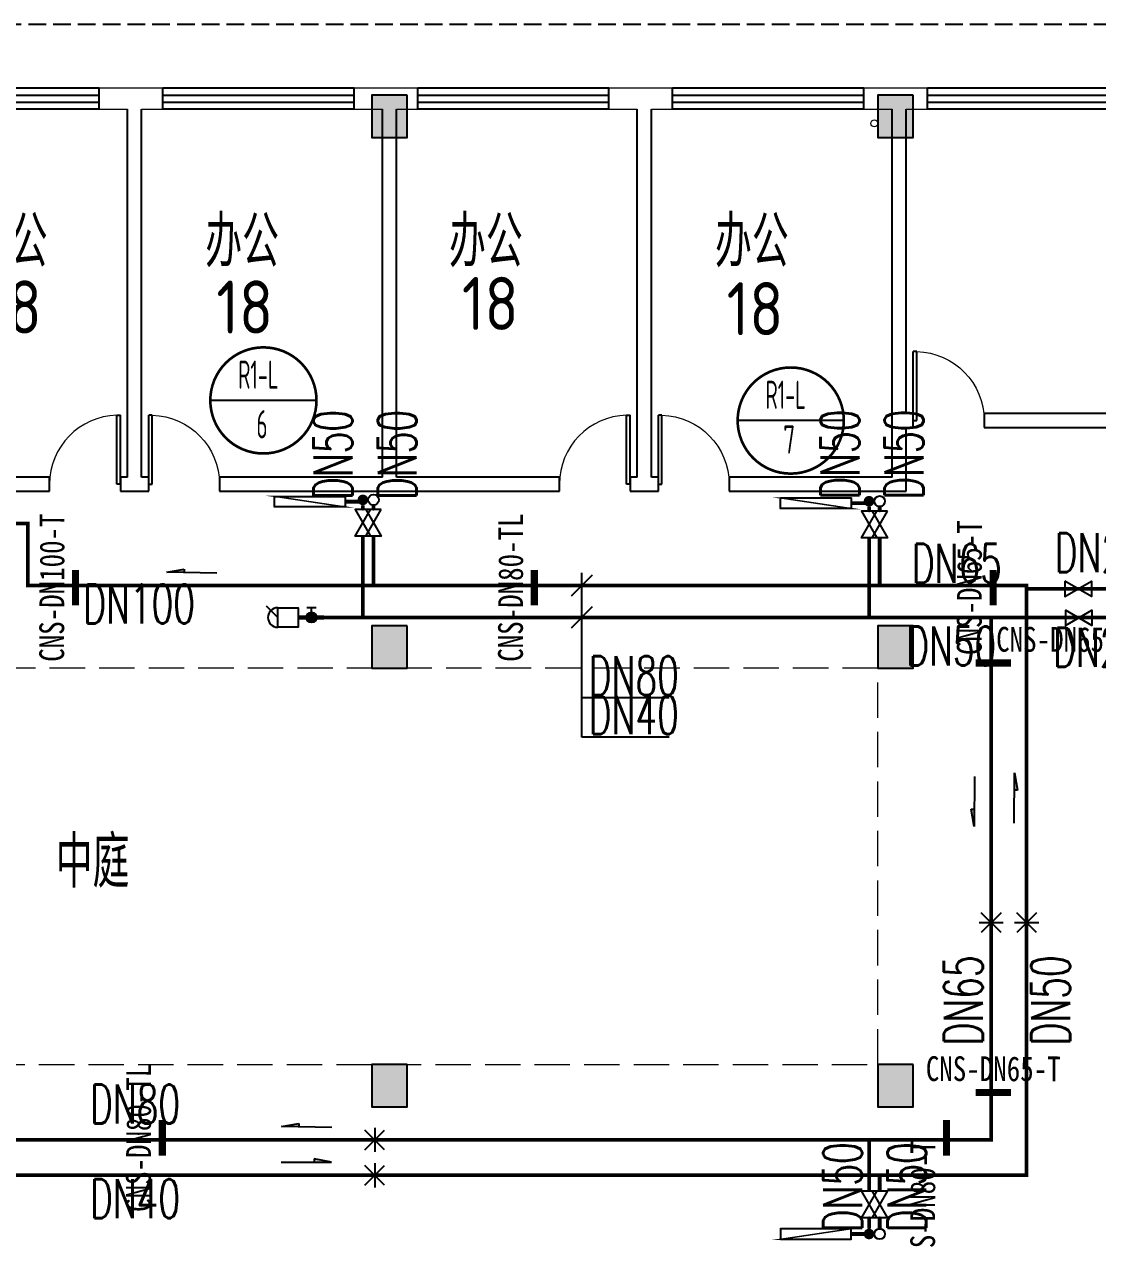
# Model space of a CAD drawing. Extents: x -70335 to 1144202, y 0 to 1100440.
# Drawn here: x 1033285 to 1048446, y 866563 to 883754 of the extents above; entities that cross this region are included whole.
import ezdxf
from ezdxf.enums import TextEntityAlignment as Align

# ---------------------------------------------------------------- set-up
doc = ezdxf.new("R2010")
doc.units = 0
doc.header["$LTSCALE"] = 1000
doc.linetypes.add('__DASH', pattern=[0.35, 0.25, -0.1])
doc.linetypes.add('DASH', pattern=[0.35, 0.25, -0.1])
for name, color, linetype in [('0-供暖管道管径标注', 4, 'Continuous'), ('1-风管标注', 4, 'Continuous'), ('2-房间名称', 7, 'Continuous'), ('3-建筑', 7, 'Continuous'), ('3-淡显', 8, 'Continuous'), ('DIM_IDEN', 3, 'Continuous'), ('EQ-采暖分集水器', 7, 'Continuous'), ('PIPE-暖供支管', 4, 'Continuous'), ('PIPE-暖供水', 1, 'Continuous'), ('PIPE-暖回水', 1, 'DASH'), ('VALVE-暖供水', 7, 'Continuous'), ('VALVE-暖回水', 7, 'Continuous'), ('VPIPE-暖供水', 3, 'Continuous'), ('VPIPE-暖回水', 2, 'DASH'), ('VRV-配件', 1, 'Continuous'), ('抗震支吊架', 2, 'Continuous'), ('设备以及附件层', 7, 'Continuous')]:
    doc.layers.add(name, color=color, linetype=linetype)
doc.layers.add('3-深度淡显', color=252, linetype='Continuous', lineweight=0)
doc.styles.add('kzcad', font='', dxfattribs={"width": 0.8})
doc.styles.get("Standard").update_dxf_attribs({"font": 'gbenor.shx', "bigfont": 'gbcbig.shx'})
doc.styles.add('设备标注', font='simplex.shx', dxfattribs={"width": 0.7, "bigfont": 'gbcbig.shx'})
doc.styles.get('kzcad').set_extended_font_data('SimSun')

# ---------------------------------------------------------------- blocks, each defined once
blk = doc.blocks.new('$VALVE$00000295')
at = {"color": 2}
blk.add_lwpolyline([(-125, 72), (-125, -72), (125, 72), (125, -72), (-125, 72)], dxfattribs=at)
for p in [(-125, 0), (125, 0)]:
    blk.add_point(p, dxfattribs=at)
blk = doc.blocks.new('$VALVE$00000927')
h = blk.add_hatch(color=256)
edge = h.paths.add_edge_path()
edge.add_arc((0, 118), 48.4, 0, 360)
blk.add_lwpolyline([(92, 436, 1), (-92, 436)], format="xyb")
for points in [[(0, 436), (107, 543)], [(48, 118), (92, 118)], [(92, 75), (92, 162)]]:
    blk.add_lwpolyline(points)
blk.add_lwpolyline([(-92, 436), (92, 436), (92, 242), (-92, 242)], close=True)
at = {"const_width": 40}
blk.add_lwpolyline([(0, 0), (0, 242)], dxfattribs=at)
blk.add_circle((0, 118), 48.4)
blk = doc.blocks.new('$VALVE$00000780')
at = {"layer": '设备以及附件层'}
for points in [[(-37.3, -37.3), (37.3, 37.3)], [(37.3, -37.3), (-37.3, 37.3)], [(0, 45.5), (0, -45.5)]]:
    blk.add_lwpolyline(points, dxfattribs=at)
blk = doc.blocks.new('坡向')
at = {"layer": '1-风管标注'}
h = blk.add_hatch(color=256, dxfattribs=at)
h.dxf.hatch_style = 1
h.paths.add_polyline_path([(-283166, -104624), (-283166, -104869), (-283119, -104869)])
for p, q in [((-283166, -105334), (-283166, -104624)), ((-283166, -104624), (-283119, -104869)), ((-283119, -104869), (-283166, -104869))]:
    blk.add_line(p, q, dxfattribs=at)
blk = doc.blocks.new('$DorLib2D$00000001')
for p, q in [((0.45, 0.975), (0.5, 0.975)), ((0.45, 0), (0.45, 0.975)), ((0.5, 0), (0.5, 0.975)), ((0.5, 0), (0.45, 0))]:
    blk.add_line(p, q)
at = {"lineweight": 13}
blk.add_arc((0.475, 0), 0.975, 91.4693, 180, dxfattribs=at)
blk = doc.blocks.new('$TCHSYS$WIN2D')
for p, q in [((-0.5, 0.5), (0.5, 0.5)), ((-0.5, 0.5), (-0.5, -0.5)), ((0.5, 0.5), (0.5, -0.5)), ((0.5, 0.1667), (-0.5, 0.1667)), ((0.5, -0.1667), (-0.5, -0.1667)), ((-0.5, -0.5), (0.5, -0.5))]:
    blk.add_line(p, q)

msp = doc.modelspace()

# ---------------------------------------------------------------- hatches: boundary and pattern name
at = {"layer": '3-淡显'}
h = msp.add_hatch(color=256, dxfattribs=at)
h.dxf.hatch_style = 1
h.paths.add_polyline_path([(1038691.7, 882753.7), (1038191.7, 882753.7), (1038191.7, 882153.7), (1038691.7, 882153.7)])
h = msp.add_hatch(color=256, dxfattribs=at)
h.dxf.hatch_style = 1
h.paths.add_polyline_path([(1045841.7, 882753.7), (1045341.7, 882753.7), (1045341.7, 882153.7), (1045841.7, 882153.7)])
h = msp.add_hatch(color=256, dxfattribs=at)
h.dxf.hatch_style = 1
h.paths.add_polyline_path([(1038691.7, 874653.7), (1038691.7, 875253.7), (1038191.7, 875253.7), (1038191.7, 874653.7)])
h = msp.add_hatch(color=256, dxfattribs=at)
h.dxf.hatch_style = 1
h.paths.add_polyline_path([(1045341.7, 875253.7), (1045341.7, 874653.7), (1045841.7, 874653.7), (1045841.7, 875253.7)])
h = msp.add_hatch(color=256, dxfattribs=at)
h.dxf.hatch_style = 1
h.paths.add_polyline_path([(1038691.7, 869053.7), (1038191.7, 869053.7), (1038191.7, 868453.7), (1038691.7, 868453.7)])
h = msp.add_hatch(color=256, dxfattribs=at)
h.dxf.hatch_style = 1
h.paths.add_polyline_path([(1045841.7, 869053.7), (1045341.7, 869053.7), (1045341.7, 868453.7), (1045841.7, 868453.7)])
at = {"layer": 'PIPE-暖供水', "linetype": 'Continuous'}
for points in [[(1033333.5, 876698.9), (1033359.7, 876698.9), (1033359.7, 876725.2)], [(1033333.5, 876698.9), (1033333.5, 876725.2), (1033359.7, 876725.2)], [(1033333.5, 875820.8), (1033333.5, 875794.5), (1033307.2, 875794.5)], [(1033333.5, 875820.8), (1033307.2, 875820.8), (1033307.2, 875794.5)], [(1047442.3, 875820.8), (1047442.3, 875847), (1047468.5, 875847)], [(1047442.3, 875820.8), (1047468.5, 875820.8), (1047468.5, 875847)], [(1047442.3, 867486.7), (1047468.5, 867486.7), (1047468.5, 867460.4)], [(1047442.3, 867486.7), (1047442.3, 867460.4), (1047468.5, 867460.4)]]:
    msp.add_hatch(color=256, dxfattribs=at).paths.add_polyline_path(points)
at = {"layer": 'PIPE-暖回水', "linetype": 'DASH'}
for points in [[(1046942.3, 875370.8), (1046942.3, 875397), (1046968.5, 875397)], [(1046942.3, 875370.8), (1046968.5, 875370.8), (1046968.5, 875397)], [(1046942.3, 867986.7), (1046968.5, 867986.7), (1046968.5, 867960.4)], [(1046942.3, 867986.7), (1046942.3, 867960.4), (1046968.5, 867960.4)]]:
    msp.add_hatch(color=256, dxfattribs=at).paths.add_polyline_path(points)
at = {"layer": 'VPIPE-暖回水', "linetype": 'DASH'}
for points in [[(1038141.3, 877032.5), (1038139.6, 877048.1), (1038134.8, 877063), (1038126.9, 877076.6), (1038116.4, 877088.2), (1038103.8, 877097.5), (1038089.4, 877103.8), (1038074.1, 877107.1), (1038058.4, 877107.1), (1038043.1, 877103.8), (1038028.8, 877097.5), (1038016.1, 877088.2), (1038005.6, 877076.6), (1037997.7, 877063), (1037992.9, 877048.1), (1037991.3, 877032.5), (1037992.9, 877016.9), (1037997.7, 877002), (1038005.6, 876988.4), (1038016.1, 876976.8), (1038028.8, 876967.6), (1038043.1, 876961.2), (1038058.4, 876957.9), (1038074.1, 876957.9), (1038089.4, 876961.2), (1038103.8, 876967.6), (1038116.4, 876976.8), (1038126.9, 876988.4), (1038134.8, 877002), (1038139.6, 877016.9)], [(1045291.3, 877013.3), (1045289.6, 877028.9), (1045284.8, 877043.8), (1045276.9, 877057.4), (1045266.4, 877069), (1045253.8, 877078.2), (1045239.4, 877084.6), (1045224.1, 877087.9), (1045208.4, 877087.9), (1045193.1, 877084.6), (1045178.8, 877078.2), (1045166.1, 877069), (1045155.6, 877057.4), (1045147.7, 877043.8), (1045142.9, 877028.9), (1045141.3, 877013.3), (1045142.9, 876997.7), (1045147.7, 876982.8), (1045155.6, 876969.2), (1045166.1, 876957.6), (1045178.8, 876948.3), (1045193.1, 876942), (1045208.4, 876938.7), (1045224.1, 876938.7), (1045239.4, 876942), (1045253.8, 876948.3), (1045266.4, 876957.6), (1045276.9, 876969.2), (1045284.8, 876982.8), (1045289.6, 876997.7)], [(1045291.3, 866657.1), (1045289.6, 866672.6), (1045284.8, 866687.6), (1045276.9, 866701.1), (1045266.4, 866712.8), (1045253.8, 866722), (1045239.4, 866728.4), (1045224.1, 866731.6), (1045208.4, 866731.6), (1045193.1, 866728.4), (1045178.8, 866722), (1045166.1, 866712.8), (1045155.6, 866701.1), (1045147.7, 866687.6), (1045142.9, 866672.6), (1045141.3, 866657.1), (1045142.9, 866641.5), (1045147.7, 866626.6), (1045155.6, 866613), (1045166.1, 866601.3), (1045178.8, 866592.1), (1045193.1, 866585.7), (1045208.4, 866582.5), (1045224.1, 866582.5), (1045239.4, 866585.7), (1045253.8, 866592.1), (1045266.4, 866601.3), (1045276.9, 866613), (1045284.8, 866626.6), (1045289.6, 866641.5)]]:
    msp.add_hatch(color=256, dxfattribs=at).paths.add_polyline_path(points)

# ---------------------------------------------------------------- linework, layer by layer
at = {"layer": '0-供暖管道管径标注'}
for p, q in [((1041307.8, 875970.8), (1041007.8, 875670.8)), ((1041157.8, 873681), (1041157.8, 876003.3)), ((1041307.8, 875520.8), (1041007.8, 875220.8)), ((1042393.9, 874232.6), (1041157.8, 874232.6)), ((1042393.9, 873681), (1041157.8, 873681))]:
    msp.add_line(p, q, dxfattribs=at)
at = {"layer": '3-建筑'}
for p, q in [((1034741.7, 877353.7), (1034741.7, 882553.7)), ((1034941.7, 877353.7), (1034941.7, 882553.7)), ((1038341.7, 877353.7), (1038341.7, 882553.7)), ((1038541.7, 877353.7), (1038541.7, 882553.7)), ((1041941.7, 877353.7), (1041941.7, 882553.7)), ((1042141.7, 877353.7), (1042141.7, 882553.7)), ((1045541.7, 878153.7), (1045541.7, 882553.7)), ((1045741.7, 878253.7), (1045741.7, 882553.7)), ((1045541.7, 877353.7), (1045541.7, 878153.7)), ((1045841.7, 878253.7), (1045741.7, 878253.7)), ((1045841.7, 878053.7), (1045841.7, 878253.7)), ((1050541.7, 878253.7), (1046841.7, 878253.7)), ((1046841.7, 878253.7), (1046841.7, 878053.7)), ((1045741.7, 878053.7), (1045841.7, 878053.7)), ((1045741.7, 877153.7), (1045741.7, 878053.7)), ((1046841.7, 878053.7), (1050541.7, 878053.7)), ((1033641.7, 877353.7), (1031341.7, 877353.7)), ((1033641.7, 877153.7), (1033641.7, 877353.7)), ((1034741.7, 877353.7), (1034641.7, 877353.7)), ((1034641.7, 877353.7), (1034641.7, 877153.7)), ((1035041.7, 877353.7), (1034941.7, 877353.7)), ((1035041.7, 877153.7), (1035041.7, 877353.7)), ((1038341.7, 877353.7), (1036041.7, 877353.7)), ((1036041.7, 877353.7), (1036041.7, 877153.7)), ((1040841.7, 877353.7), (1038541.7, 877353.7)), ((1040841.7, 877153.7), (1040841.7, 877353.7)), ((1041941.7, 877353.7), (1041841.7, 877353.7)), ((1041841.7, 877353.7), (1041841.7, 877153.7)), ((1042241.7, 877353.7), (1042141.7, 877353.7)), ((1042241.7, 877153.7), (1042241.7, 877353.7)), ((1045541.7, 877353.7), (1043241.7, 877353.7)), ((1043241.7, 877353.7), (1043241.7, 877153.7)), ((1031241.7, 877153.7), (1033641.7, 877153.7)), ((1034641.7, 877153.7), (1034841.7, 877153.7)), ((1034841.7, 877153.7), (1035041.7, 877153.7)), ((1036041.7, 877153.7), (1038441.7, 877153.7)), ((1038441.7, 877153.7), (1040841.7, 877153.7)), ((1041841.7, 877153.7), (1042041.7, 877153.7)), ((1042041.7, 877153.7), (1042241.7, 877153.7)), ((1043241.7, 877153.7), (1045741.7, 877153.7))]:
    msp.add_line(p, q, dxfattribs=at)
at = {"layer": '3-淡显', "linetype": '__DASH'}
msp.add_lwpolyline([(1029491.7, 883753.7), (1090041.7, 883753.7), (1090041.7, 879953.7)], dxfattribs=at)
at = {"layer": '3-淡显'}
for points in [[(1038691.7, 882753.7), (1038191.7, 882753.7), (1038191.7, 882153.7), (1038691.7, 882153.7)], [(1045841.7, 882753.7), (1045341.7, 882753.7), (1045341.7, 882153.7), (1045841.7, 882153.7)], [(1038691.7, 875253.7), (1038191.7, 875253.7), (1038191.7, 874653.7), (1038691.7, 874653.7)], [(1045841.7, 875253.7), (1045341.7, 875253.7), (1045341.7, 874653.7), (1045841.7, 874653.7)], [(1038691.7, 869053.7), (1038191.7, 869053.7), (1038191.7, 868453.7), (1038691.7, 868453.7)], [(1045841.7, 869053.7), (1045341.7, 869053.7), (1045341.7, 868453.7), (1045841.7, 868453.7)]]:
    msp.add_lwpolyline(points, close=True, dxfattribs=at)
at = {"layer": '3-深度淡显'}
for p, q in [((1034841.7, 882853.7), (1034341.7, 882853.7)), ((1034341.7, 882853.7), (1034341.7, 882553.7)), ((1035241.7, 882853.7), (1034841.7, 882853.7)), ((1035241.7, 882553.7), (1035241.7, 882853.7)), ((1038441.7, 882853.7), (1037941.7, 882853.7)), ((1037941.7, 882853.7), (1037941.7, 882553.7)), ((1038841.7, 882853.7), (1038441.7, 882853.7)), ((1038841.7, 882553.7), (1038841.7, 882853.7)), ((1042041.7, 882853.7), (1041541.7, 882853.7)), ((1041541.7, 882853.7), (1041541.7, 882553.7)), ((1042441.7, 882853.7), (1042041.7, 882853.7)), ((1042441.7, 882553.7), (1042441.7, 882853.7)), ((1045641.7, 882853.7), (1045141.7, 882853.7)), ((1045141.7, 882853.7), (1045141.7, 882553.7)), ((1046041.7, 882853.7), (1045641.7, 882853.7)), ((1046041.7, 882553.7), (1046041.7, 882853.7)), ((1034341.7, 882553.7), (1034741.7, 882553.7)), ((1034941.7, 882553.7), (1035241.7, 882553.7)), ((1037941.7, 882553.7), (1038341.7, 882553.7)), ((1038541.7, 882553.7), (1038841.7, 882553.7)), ((1041541.7, 882553.7), (1041941.7, 882553.7)), ((1042141.7, 882553.7), (1042441.7, 882553.7)), ((1045141.7, 882553.7), (1045541.7, 882553.7)), ((1045741.7, 882553.7), (1046041.7, 882553.7))]:
    msp.add_line(p, q, dxfattribs=at)
at = {"layer": '3-深度淡显', "linetype": 'DASH', "ltscale": 2}
msp.add_lwpolyline([(1045341.8, 874653.7), (1024391.8, 874653.7), (1024391.8, 869053.7), (1045341.8, 869053.7)], close=True, dxfattribs=at)
at = {"layer": '3-深度淡显'}
msp.add_circle((1045291.7, 882353.7), 50, dxfattribs=at)
at = {"layer": 'DIM_IDEN'}
for p, q in [((1037411.5, 878438.2), (1035911.5, 878438.2)), ((1044860.1, 878153.7), (1043360.1, 878153.7))]:
    msp.add_line(p, q, dxfattribs=at)
at = {"layer": 'DIM_IDEN', "const_width": 37.5}
for points in [[(1037411.5, 878438.2, 1), (1035911.5, 878438.2, 1)], [(1044860.1, 878153.7, 1), (1043360.1, 878153.7, 1)]]:
    msp.add_lwpolyline(points, format="xyb", close=True, dxfattribs=at)
at = {"layer": 'EQ-采暖分集水器'}
for p, q in [((1036816.1, 877082.7), (1037816.1, 877082.7)), ((1036816.1, 876932.7), (1036816.1, 877082.7)), ((1036816.1, 877082.7), (1037816.1, 877082.7)), ((1036816.1, 876932.7), (1036816.1, 877082.7)), ((1037816.1, 877082.7), (1037816.1, 876932.7)), ((1037816.1, 877082.7), (1037816.1, 876932.7)), ((1037816.1, 876932.7), (1036816.1, 876932.7)), ((1037816.1, 876932.7), (1036816.1, 876932.7)), ((1043966.1, 877060.4), (1044966.1, 877060.4)), ((1043966.1, 876910.4), (1043966.1, 877060.4)), ((1043966.1, 877060.4), (1044966.1, 877060.4)), ((1043966.1, 876910.4), (1043966.1, 877060.4)), ((1044966.1, 876910.4), (1043966.1, 876910.4)), ((1044966.1, 876910.4), (1043966.1, 876910.4)), ((1044966.1, 877060.4), (1044966.1, 876910.4)), ((1044966.1, 877060.4), (1044966.1, 876910.4)), ((1044966.1, 866731.9), (1043966.1, 866731.9)), ((1043966.1, 866731.9), (1043966.1, 866581.9)), ((1044966.1, 866731.9), (1043966.1, 866731.9)), ((1043966.1, 866731.9), (1043966.1, 866581.9)), ((1044966.1, 866581.9), (1044966.1, 866731.9)), ((1044966.1, 866581.9), (1044966.1, 866731.9)), ((1043966.1, 866581.9), (1044966.1, 866581.9)), ((1043966.1, 866581.9), (1044966.1, 866581.9))]:
    msp.add_line(p, q, dxfattribs=at)
at = {"layer": 'EQ-采暖分集水器', "color": 1, "const_width": 20}
for points in [[(1037816.1, 876932.7), (1036816.1, 876932.7), (1036816.1, 877082.7), (1037816.1, 877082.7), (1037816.1, 876932.7), (1037816.1, 877082.7), (1036816.1, 877082.7)], [(1044966.1, 876910.4), (1043966.1, 876910.4), (1043966.1, 877060.4), (1044966.1, 877060.4), (1044966.1, 876910.4), (1044966.1, 877060.4), (1043966.1, 877060.4)], [(1044966.1, 866731.9), (1043966.1, 866731.9), (1043966.1, 866581.9), (1044966.1, 866581.9), (1044966.1, 866731.9), (1044966.1, 866581.9), (1043966.1, 866581.9)]]:
    msp.add_lwpolyline(points, close=True, dxfattribs=at)
at = {"layer": 'PIPE-暖供支管', "linetype": 'Continuous', "const_width": 52.5}
for points in [[(1038016.3, 877007.7), (1037816.1, 877007.7)], [(1045166.3, 876985.4), (1044966.1, 876985.4)], [(1045166.3, 866656.9), (1044966.1, 866656.9)]]:
    msp.add_lwpolyline(points, dxfattribs=at)
at = {"layer": 'PIPE-暖供水', "linetype": 'Continuous', "const_width": 52.5}
for points in [[(1038216.7, 876957.5), (1038216.7, 876895.5)], [(1045366.7, 876938.3), (1045366.7, 876873.2)], [(1031392.3, 876698.9), (1033333.5, 876698.9)], [(1033333.5, 875820.8), (1033333.5, 876698.9)], [(1038216.7, 876520), (1038216.7, 876220.8)], [(1045366.7, 876497.6), (1045366.7, 876220.8)], [(1038216.7, 876220.8), (1038216.7, 875820.8)], [(1045366.7, 876220.8), (1045366.7, 875820.8)], [(1033333.5, 875820.8), (1038216.7, 875820.8)], [(1038216.7, 875820.8), (1045366.7, 875820.8)], [(1045366.7, 875820.8), (1047442.3, 875820.8)], [(1047442.3, 874578.7), (1047442.3, 875820.8)], [(1050269.6, 874681.1), (1050458.4, 874681.1), (1050462.9, 875776.4), (1047442.3, 875776.4)], [(1047442.3, 867486.7), (1047442.3, 874578.7)], [(1031016.7, 867486.7), (1045366.7, 867486.7)], [(1045366.7, 867266.5), (1045366.7, 867486.7)], [(1045366.7, 867486.7), (1047442.3, 867486.7)], [(1045366.7, 866732.1), (1045366.7, 866890.9)]]:
    msp.add_lwpolyline(points, dxfattribs=at)
at = {"layer": 'PIPE-暖回水', "linetype": 'DASH', "const_width": 52.5}
for points in [[(1038066.3, 876957.5), (1038066.3, 876895.5)], [(1045216.3, 876938.3), (1045216.3, 876873.2)], [(1038066.3, 876520), (1038066.3, 876499.8)], [(1038066.3, 876499.8), (1038066.3, 875370.8)], [(1045216.3, 876497.6), (1045216.3, 876477.4)], [(1045216.3, 876477.4), (1045216.3, 875370.8)], [(1037517.9, 875370.8), (1038066.3, 875370.8)], [(1038066.3, 875370.8), (1045216.3, 875370.8)], [(1045216.3, 875370.8), (1046942.3, 875370.8)], [(1046942.3, 875370.8), (1050286.7, 875372.3), (1050286.7, 874926.9)], [(1046942.3, 874158.3), (1046942.3, 875370.8)], [(1046942.3, 867986.7), (1046942.3, 874158.3)], [(1030866.3, 867986.7), (1045216.3, 867986.7)], [(1045216.3, 867266.5), (1045216.3, 867986.7)], [(1045216.3, 867986.7), (1046942.3, 867986.7)], [(1045216.3, 866732.1), (1045216.3, 866890.9)]]:
    msp.add_lwpolyline(points, dxfattribs=at)
at = {"layer": 'VPIPE-暖供水', "linetype": 'Continuous'}
for centre in [(1038216.7, 877032.5), (1045366.7, 877013.3), (1045366.7, 866657.1)]:
    msp.add_circle(centre, 75, dxfattribs=at)
at = {"layer": '抗震支吊架', "color": 2, "const_width": 100}
for points in [[(1034008.6, 875542.1), (1034008.6, 876042.1)], [(1040488.6, 875542.1), (1040488.6, 876042.1)], [(1046968.6, 875542.1), (1046968.6, 876042.1)], [(1046720.5, 874727.5), (1047220.5, 874727.5)], [(1046720.5, 868657.6), (1047220.5, 868657.6)], [(1035233.5, 867766.4), (1035233.5, 868266.4)], [(1046312, 867766.4), (1046312, 868266.4)]]:
    msp.add_lwpolyline(points, dxfattribs=at)

# ---------------------------------------------------------------- block references
at = {"layer": '3-建筑', "rotation": 180}
for name, p, xscale, yscale, zscale in [('$TCHSYS$WIN2D', (1032991.7, 882703.7), 2700, 300, 2700), ('$TCHSYS$WIN2D', (1036591.7, 882703.7), 2700, 300, 2700), ('$TCHSYS$WIN2D', (1040191.7, 882703.7), 2700, 300, 2700), ('$TCHSYS$WIN2D', (1043791.7, 882703.7), 2700, 300, 2700), ('$TCHSYS$WIN2D', (1047391.7, 882703.7), 2700, 300, 2700), ('$DorLib2D$00000001', (1046341.7, 878153.7), 1000, -1000, 1000), ('$DorLib2D$00000001', (1035541.7, 877253.7), 1000, -1000, 1000), ('$DorLib2D$00000001', (1041341.7, 877253.7), -1000, -1000, -1000), ('$DorLib2D$00000001', (1042741.7, 877253.7), 1000, -1000, 1000)]:
    msp.add_blockref(name, p, dxfattribs=dict(at, xscale=xscale, yscale=yscale, zscale=zscale))
at = {"layer": '3-建筑', "xscale": 1000, "yscale": 1000, "zscale": 1000}
msp.add_blockref('$DorLib2D$00000001', (1034141.7, 877253.7), dxfattribs=at)
at = {"layer": 'VALVE-暖供水'}
for name, p, xscale, yscale, zscale, rotation in [('$VALVE$00000295', (1038216.7, 876707.7), 1.5, 1.5, 1.5, 269.9999999775917), ('$VALVE$00000295', (1045366.7, 876685.4), 1.5, 1.5, 1.5, 269.9999999821369), ('$VALVE$00000780', (1047442.3, 871057.5), 3.75, 3.75, 3.75, 90.00000000009217), ('$VALVE$00000295', (1045366.7, 867078.7), 1.5, 1.5, 1.5, 90.00000001786312)]:
    msp.add_blockref(name, p, dxfattribs=dict(at, xscale=xscale, yscale=yscale, zscale=zscale, rotation=rotation))
for name, p, xscale, yscale, zscale in [('$VALVE$00000295', (1048169.9, 875776.4), 1.5, 1.5, 1.5), ('$VALVE$00000780', (1038234.5, 867486.7), 3.75, 3.75, 3.75)]:
    msp.add_blockref(name, p, dxfattribs=dict(at, xscale=xscale, yscale=yscale, zscale=zscale))
at = {"layer": 'VALVE-暖回水'}
for name, p, xscale, yscale, zscale, rotation in [('$VALVE$00000295', (1038066.3, 876707.7), 1.5, 1.5, 1.5, 269.9999999675301), ('$VALVE$00000295', (1045216.3, 876685.4), 1.5, 1.5, 1.5, 269.999999977161), ('$VALVE$00000927', (1037517.9, 875370.8), 1.5, 1.5, 1.5, 90), ('$VALVE$00000780', (1046942.3, 871057.5), 3.75, 3.75, 3.75, 90.00000000011674), ('$VALVE$00000295', (1045216.3, 867078.7), 1.5, 1.5, 1.5, 90.00000002283902)]:
    msp.add_blockref(name, p, dxfattribs=dict(at, xscale=xscale, yscale=yscale, zscale=zscale, rotation=rotation))
for name, p, xscale, yscale, zscale in [('$VALVE$00000295', (1048177.5, 875363.8), 1.5, 1.5, 1.5), ('$VALVE$00000780', (1038234.5, 867986.7), 3.75, 3.75, 3.75)]:
    msp.add_blockref(name, p, dxfattribs=dict(at, xscale=xscale, yscale=yscale, zscale=zscale))
at = {"layer": 'VRV-配件'}
for p, rotation in [((936767, 1161356.3), 88.77149774082767), ((1331076.7, 976044.4), 359.6454415382884), ((762689.9, 770108.5), 179.5316462125193), ((938388.4, 1153522.2), 88.77149774082767)]:
    msp.add_blockref('坡向', p, dxfattribs=dict(at, rotation=rotation))
at = {"layer": 'VRV-配件', "xscale": -1, "rotation": 270}
msp.add_blockref('坡向', (1142247.4, 1150836.9), dxfattribs=at)

# ---------------------------------------------------------------- texts
at = {"layer": '0-供暖管道管径标注', "color": 251, "style": '设备标注', "width": 0.65}
for p in [(1037919, 877032.2), (1038825.8, 877032.2), (1045079.4, 877036), (1045986.2, 877036), (1048055.5, 869322.8), (1045118.8, 866681.7), (1046025.5, 866681.7)]:
    msp.add_text('DN50', height=550, rotation=90, dxfattribs=at).set_placement(p)
at = {"layer": '0-供暖管道管径标注', "style": '设备标注', "width": 0.65}
for s, p in [('DN65', (1045820.9, 875860.8)), ('DN100', (1034116.8, 875287.6)), ('DN80', (1041257.6, 874272.6)), ('DN80', (1034213, 868218.2))]:
    msp.add_text(s, height=550, dxfattribs=at).set_placement(p)
at = {"layer": '0-供暖管道管径标注', "color": 251, "style": '设备标注', "width": 0.65}
for s, p in [('DN25', (1047839.9, 876011.5)), ('DN50', (1045741.5, 874693.7)), ('DN25', (1047816.9, 874675)), ('DN40', (1041257.6, 873721)), ('DN40', (1034213, 866880.9))]:
    msp.add_text(s, height=550, dxfattribs=at).set_placement(p)
at = {"layer": '0-供暖管道管径标注', "style": '设备标注', "width": 0.65}
msp.add_text('DN65', height=550, rotation=90, dxfattribs=at).set_placement((1046823.7, 869322.8))
at = {"layer": '2-房间名称'}
for s, height, p in [('办公', 723.4, (1032571.1, 880322.5)), ('办公', 723.4, (1035839.6, 880322.5)), ('办公', 723.4, (1039282.8, 880322.5)), ('办公', 723.4, (1043039.6, 880322.5)), ('18', 750, (1039465, 879433.2)), ('18', 750, (1032728.2, 879383.3)), ('18', 750, (1035996.7, 879383.3)), ('18', 750, (1043204.7, 879359.9)), ('中庭', 723.4, (1033727.4, 871552.9))]:
    msp.add_text(s, height=height, dxfattribs=at).set_placement(p)
at = {"layer": 'DIM_IDEN'}
for s, width, p, p2 in [('R1-L', 0.67115, (1036305, 878602.3), (1036875.4, 878602.3)), ('R1-L', 0.67115, (1043753.5, 878317.8), (1044324, 878317.8)), ('6', 0.791125, (1036562.7, 877901.3), (1036720.8, 877901.3)), ('7', 0.925266, (1044004.1, 877686), (1044173.7, 877686))]:
    msp.add_text(s, height=400, dxfattribs=dict(at, width=width)).set_placement(p, p2, align=Align.FIT)
at = {"layer": '抗震支吊架', "color": 2, "style": 'kzcad', "width": 0.8}
for s, rotation, p in [('CNS-DN100-T', 89.88539, (1033848.6, 875792.1)), ('CNS-DN80-TL', 89.88539, (1040328.6, 875792.1)), ('CNS-DN65-T', 89.88539, (1046808.6, 875792.1)), ('CNS-DN65-TL', 359.88539, (1048059.4, 874885.3)), ('CNS-DN65-T', 359.88539, (1046970.5, 868817.6)), ('CNS-DN80-TL', 89.88539, (1035073.5, 868016.4)), ('CNS-DN80-T', 89.88539, (1046150.1, 867027.8))]:
    msp.add_text(s, height=350, rotation=rotation, dxfattribs=at).set_placement(p, align=Align.CENTER)

doc.saveas('drawing.dxf')
